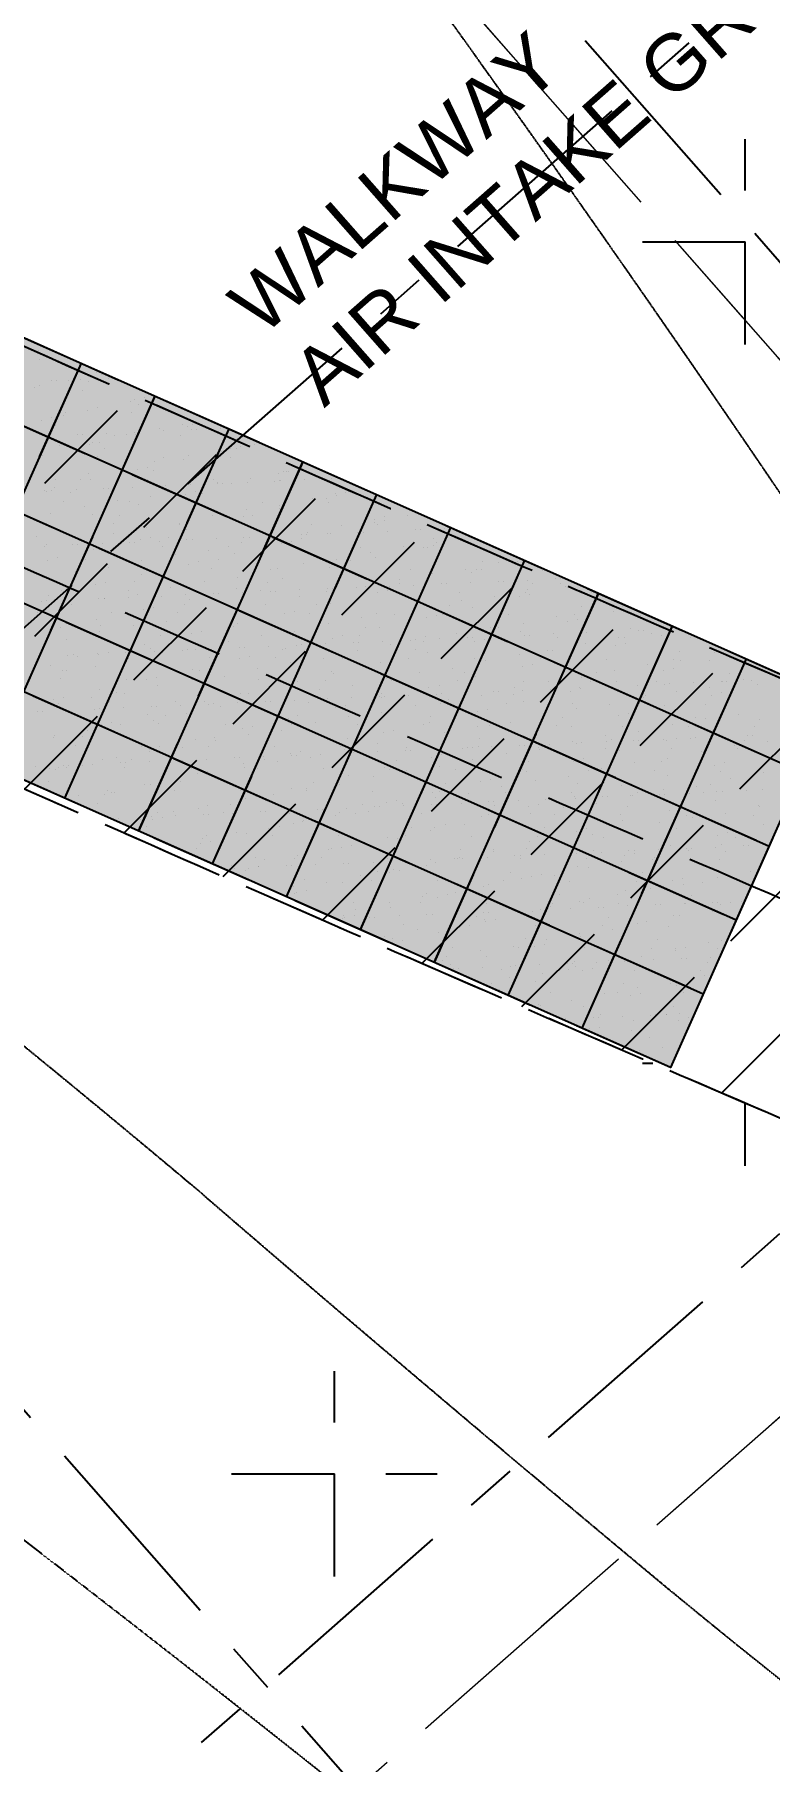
# Model space of a CAD drawing. Header units: millimetres. Extents: x 832728086 to 834530684, y 817551485 to 818349469.
# Drawn here: x 834332902 to 834337445, y 817929021 to 817939701 of the extents above; entities that cross this region are included whole.
import ezdxf

# ---------------------------------------------------------------- set-up
doc = ezdxf.new("R2010")
doc.units = ezdxf.units.MM
doc.header["$LTSCALE"] = 100
for name, pattern in [('Grid Line', [22.225, 12.7, -3.175, 3.175, -3.175]), ('Hidden', [9.525, 6.35, -3.175]), ('HIDDEN2', [4.7625, 3.175, -1.5875])]:
    doc.linetypes.add(name, pattern=pattern)
for name, color, linetype in [('+C-160', 160, 'Hidden'), ('DLN020__', 6, 'Continuous'), ('DLN210__', 7, 'Continuous'), ('DLN990__', 1, 'Continuous')]:
    doc.layers.add(name, color=color, linetype=linetype)
doc.layers.add('A-WALL', color=7, linetype='Continuous', lineweight=9)
doc.styles.get("Standard").update_dxf_attribs({"font": 'swiss.ttf'})

# ---------------------------------------------------------------- blocks, each defined once
blk = doc.blocks.new('A$C062A3D83')
at = {"layer": '+C-160', "lineweight": 18, "ltscale": 2}
for p, q in [((7696, -79810), (51881, -40923)), ((11009, -63973, 0), (17417, -71254, 0))]:
    blk.add_line(p, q, dxfattribs=at)
at = {"layer": '+C-160'}
for p, q in [((4284, -65113), (14516, -69664)), ((4080, -65570), (14312, -70121)), ((3876, -66026), (14109, -70577)), ((13962, -67475), (13962, -66205)), ((3672, -66483), (13906, -71034)), ((13327, -66840), (14597, -66840)), ((3468, -66939), (13703, -71491)), ((13500, -71948), (3264, -67396)), ((9856, -67591), (8840, -69876)), ((9591, -67512), (9591, -67512)), ((9598, -67530), (9598, -67530)), ((9601, -67567), (9601, -67567)), ((9673, -67700), (9673, -67700)), ((9704, -67698), (9704, -67698)), ((9777, -67698), (9777, -67698)), ((9854, -67692), (9854, -67692)), ((9889, -67664), (9889, -67664)), ((9905, -67706), (9905, -67706)), ((9951, -67650), (9951, -67650)), ((9982, -67660), (9982, -67660)), ((10025, -67684), (10025, -67684)), ((10057, -67683), (10057, -67683)), ((8285, -69680), (10179, -67787)), ((10313, -67794), (9297, -70079)), ((9570, -67744), (9570, -67744)), ((9597, -67729), (9597, -67729)), ((9865, -67759), (9865, -67759)), ((10186, -67816), (10186, -67816)), ((10248, -67803), (10248, -67803)), ((9749, -67912), (9749, -67912)), ((9759, -67897), (9759, -67897)), ((9895, -67881), (9895, -67881)), ((9955, -67865), (9955, -67865)), ((10161, -67828), (10161, -67828)), ((10169, -67898), (10169, -67898)), ((10210, -67845), (10210, -67845)), ((9610, -67944), (9610, -67944)), ((9655, -68032), (9655, -68032)), ((9672, -67930), (9672, -67930)), ((9695, -67979), (9695, -67979)), ((10769, -67998), (9753, -70282)), ((9834, -68033), (9834, -68033)), ((9866, -68032), (9866, -68032)), ((10016, -68025), (10016, -68025)), ((10134, -68032), (10134, -68032)), ((10187, -68018), (10187, -68018)), ((10192, -68033), (10192, -68033)), ((10219, -68016), (10219, -68016)), ((10340, -67995), (10340, -67995)), ((10368, -68010), (10368, -68010)), ((10484, -67969), (10484, -67969)), ((10514, -67983), (10514, -67983)), ((10540, -68002), (10540, -68002)), ((10544, -67971), (10544, -67971)), ((10546, -67955), (10546, -67955)), ((10572, -68001), (10572, -68001)), ((10721, -67994), (10721, -67994)), ((8897, -69953), (10791, -68058)), ((9663, -68040), (9663, -68040)), ((9723, -68103), (9723, -68103)), ((9907, -68096), (9907, -68096)), ((9927, -68079), (9927, -68079)), ((9969, -68083), (9969, -68083)), ((10000, -68118), (10000, -68118)), ((10063, -68036), (10063, -68036)), ((10473, -68036), (10473, -68036)), ((10722, -68139), (10722, -68139)), ((10781, -68121), (10781, -68121)), ((10818, -68122), (10818, -68122)), ((10843, -68107), (10843, -68107)), ((10929, -68092), (10929, -68092)), ((9616, -68161), (9616, -68161)), ((9959, -68171), (9959, -68171)), ((10106, -68246), (10106, -68246)), ((11226, -68201), (10210, -70485)), ((10266, -68235), (10266, -68235)), ((10313, -68200), (10313, -68200)), ((10368, -68174), (10368, -68174)), ((10490, -68186), (10490, -68186)), ((10518, -68163), (10518, -68163)), ((10778, -68175), (10778, -68175)), ((9509, -70224), (11404, -68329)), ((9696, -68308), (9696, -68308)), ((9853, -68309), (9853, -68309)), ((9902, -68271), (9902, -68271)), ((9913, -68313), (9913, -68313)), ((10204, -68249), (10204, -68249)), ((10264, -68310), (10264, -68310)), ((10304, -68257), (10304, -68257)), ((10349, -68351), (10349, -68351)), ((10380, -68350), (10380, -68350)), ((10530, -68343), (10530, -68343)), ((10672, -68313), (10672, -68313)), ((10697, -68330), (10697, -68330)), ((10701, -68336), (10701, -68336)), ((10733, -68334), (10733, -68334)), ((10787, -68338), (10787, -68338)), ((10883, -68328), (10883, -68328)), ((10901, -68306), (10901, -68306)), ((11054, -68320), (11054, -68320)), ((11078, -68273), (11078, -68273)), ((11082, -68314), (11082, -68314)), ((11086, -68319), (11086, -68319)), ((11108, -68259), (11108, -68259)), ((11123, -68261), (11123, -68261)), ((11140, -68260), (11140, -68260)), ((11236, -68312), (11236, -68312)), ((11407, -68305), (11407, -68305)), ((11439, -68303), (11439, -68303)), ((9628, -68377), (9628, -68377)), ((9643, -68382), (9643, -68382)), ((9675, -68380), (9675, -68380)), ((9690, -68363), (9690, -68363)), ((9749, -68445), (9749, -68445)), ((9790, -68392), (9790, -68392)), ((9825, -68374), (9825, -68374)), ((9996, -68366), (9996, -68366)), ((10028, -68365), (10028, -68365)), ((10081, -68438), (10081, -68438)), ((10158, -68448), (10158, -68448)), ((10177, -68358), (10177, -68358)), ((10285, -68414), (10285, -68414)), ((10491, -68367), (10491, -68367)), ((10502, -68401), (10502, -68401)), ((10564, -68387), (10564, -68387)), ((10568, -68449), (10568, -68449)), ((10609, -68396), (10609, -68396)), ((11683, -68404), (10667, -70688)), ((10976, -68452), (10976, -68452)), ((11287, -68427), (11287, -68427)), ((11376, -68426), (11376, -68426)), ((11387, -68453), (11387, -68453)), ((11427, -68400), (11427, -68400)), ((11438, -68412), (11438, -68412)), ((11492, -68389), (11492, -68389)), ((11795, -68456), (11795, -68456)), ((9668, -68522), (9668, -68522)), ((9875, -68475), (9875, -68475)), ((9925, -68529), (9925, -68529)), ((9987, -68515), (9987, -68515)), ((10094, -68531), (10094, -68531)), ((10211, -68466), (10211, -68466)), ((10670, -68535), (10670, -68535)), ((10799, -68554), (10799, -68554)), ((10861, -68540), (10861, -68540)), ((10876, -68497), (10876, -68497)), ((10913, -68535), (10913, -68535)), ((11080, -68473), (11080, -68473)), ((11084, -68490), (11084, -68490)), ((11671, -68557), (11671, -68557)), ((11732, -68539), (11732, -68539)), ((11735, -68564), (11735, -68564)), ((11875, -68533), (11875, -68533)), ((9580, -68665), (9580, -68665)), ((9634, -68594), (9634, -68594)), ((9643, -68583), (9643, -68583)), ((10054, -68583), (10054, -68583)), ((10054, -68642), (10054, -68642)), ((10122, -70495), (12018, -68598)), ((10259, -68605), (10259, -68605)), ((10285, -68668), (10285, -68668)), ((10399, -68669), (10399, -68669)), ((10462, -68587), (10462, -68587)), ((10463, -68581), (10463, -68581)), ((10508, -68618), (10508, -68618)), ((10863, -68669), (10863, -68669)), ((10872, -68588), (10872, -68588)), ((10895, -68668), (10895, -68668)), ((11044, -68661), (11044, -68661)), ((11054, -68665), (11054, -68665)), ((12140, -68607), (11124, -70891)), ((11216, -68653), (11216, -68653)), ((11217, -68673), (11217, -68673)), ((11247, -68652), (11247, -68652)), ((11258, -68641), (11258, -68641)), ((11281, -68591), (11281, -68591)), ((11382, -68643), (11382, -68643)), ((11397, -68646), (11397, -68646)), ((11465, -68594), (11465, -68594)), ((11568, -68638), (11568, -68638)), ((11600, -68637), (11600, -68637)), ((11673, -68578), (11673, -68578)), ((11691, -68592), (11691, -68592)), ((11750, -68630), (11750, -68630)), ((11921, -68623), (11921, -68623)), ((11953, -68621), (11953, -68621)), ((12099, -68595), (12099, -68595)), ((12103, -68615), (12103, -68615)), ((12256, -68667), (12256, -68667)), ((9633, -68723), (9633, -68723)), ((9643, -68713), (9643, -68713)), ((9805, -68715), (9805, -68715)), ((9836, -68714), (9836, -68714)), ((9847, -68689), (9847, -68689)), ((9931, -68746), (9931, -68746)), ((9948, -68721), (9948, -68721)), ((9986, -68707), (9986, -68707)), ((10158, -68700), (10158, -68700)), ((10189, -68698), (10189, -68698)), ((10223, -68681), (10223, -68681)), ((10339, -68692), (10339, -68692)), ((10358, -68722), (10358, -68722)), ((10438, -68773), (10438, -68773)), ((10510, -68684), (10510, -68684)), ((10542, -68683), (10542, -68683)), ((10642, -68749), (10642, -68749)), ((10692, -68676), (10692, -68676)), ((10766, -68726), (10766, -68726)), ((10805, -68770), (10805, -68770)), ((10849, -68702), (10849, -68702)), ((11097, -68706), (11097, -68706)), ((11159, -68692), (11159, -68692)), ((11177, -68726), (11177, -68726)), ((11585, -68730), (11585, -68730)), ((11644, -68761), (11644, -68761)), ((11850, -68724), (11850, -68724)), ((11971, -68730), (11971, -68730)), ((11995, -68730), (11995, -68730)), ((12033, -68717), (12033, -68717)), ((12036, -68678), (12036, -68678)), ((12053, -68700), (12053, -68700)), ((12404, -68734), (12404, -68734)), ((9646, -68809), (9646, -68809)), ((9708, -68795), (9708, -68795)), ((9822, -68881), (9822, -68881)), ((9844, -68857), (9844, -68857)), ((9884, -68804), (9884, -68804)), ((10026, -68857), (10026, -68857)), ((10232, -68810), (10232, -68810)), ((10252, -68860), (10252, -68860)), ((10520, -68834), (10520, -68834)), ((10582, -68820), (10582, -68820)), ((10662, -68861), (10662, -68861)), ((10703, -68808), (10703, -68808)), ((10735, -70766), (12633, -68867)), ((11028, -68869), (11028, -68869)), ((11071, -68864), (11071, -68864)), ((11233, -68832), (11233, -68832)), ((11394, -68858), (11394, -68858)), ((11437, -68808), (11437, -68808)), ((11456, -68844), (11456, -68844)), ((11481, -68865), (11481, -68865)), ((11522, -68812), (11522, -68812)), ((12597, -68810), (11581, -71095)), ((11679, -68795), (11679, -68795)), ((11890, -68868), (11890, -68868)), ((12232, -68868), (12232, -68868)), ((12268, -68883), (12268, -68883)), ((12300, -68869), (12300, -68869)), ((12330, -68869), (12330, -68869)), ((12340, -68816), (12340, -68816)), ((12439, -68821), (12439, -68821)), ((12553, -68820), (12553, -68820)), ((12708, -68873), (12708, -68873)), ((9616, -68918), (9616, -68918)), ((9738, -68995), (9738, -68995)), ((9944, -68962), (9944, -68962)), ((10006, -68948), (10006, -68948)), ((10189, -68943), (10189, -68943)), ((10229, -68898), (10229, -68898)), ((10411, -68977), (10411, -68977)), ((10617, -68940), (10617, -68940)), ((10818, -68986), (10818, -68986)), ((10821, -68916), (10821, -68916)), ((10880, -68972), (10880, -68972)), ((11007, -68947), (11007, -68947)), ((11103, -68923), (11103, -68923)), ((11206, -68994), (11206, -68994)), ((11377, -68987), (11377, -68987)), ((11409, -68985), (11409, -68985)), ((11559, -68979), (11559, -68979)), ((11616, -68975), (11616, -68975)), ((11730, -68971), (11730, -68971)), ((11762, -68970), (11762, -68970)), ((11823, -68929), (11823, -68929)), ((11826, -68951), (11826, -68951)), ((11911, -68964), (11911, -68964)), ((11977, -68947), (11977, -68947)), ((12028, -68892), (12028, -68892)), ((12083, -68956), (12083, -68956)), ((12114, -68955), (12114, -68955)), ((12264, -68948), (12264, -68948)), ((12435, -68941), (12435, -68941)), ((12467, -68939), (12467, -68939)), ((12617, -68933), (12617, -68933)), ((12618, -68988), (12618, -68988)), ((12645, -68955), (12645, -68955)), ((12788, -68925), (12788, -68925)), ((12820, -68924), (12820, -68924)), ((12823, -68951), (12823, -68951)), ((12851, -68972), (12851, -68972)), ((9614, -69064), (9614, -69064)), ((9645, -69062), (9645, -69062)), ((9652, -69026), (9652, -69026)), ((9674, -69078), (9674, -69078)), ((9795, -69056), (9795, -69056)), ((9795, -69085), (9795, -69085)), ((9966, -69048), (9966, -69048)), ((9998, -69047), (9998, -69047)), ((10000, -69048), (10000, -69048)), ((10148, -68996), (10148, -68996)), ((10148, -69041), (10148, -69041)), ((10204, -69024), (10204, -69024)), ((10303, -69100), (10303, -69100)), ((10319, -69033), (10319, -69033)), ((10351, -69032), (10351, -69032)), ((10493, -69082), (10493, -69082)), ((10501, -69025), (10501, -69025)), ((10526, -69051), (10526, -69051)), ((10557, -68999), (10557, -68999)), ((10672, -69018), (10672, -69018)), ((10704, -69016), (10704, -69016)), ((10853, -69010), (10853, -69010)), ((10967, -69000), (10967, -69000)), ((10999, -69083), (10999, -69083)), ((11025, -69002), (11025, -69002)), ((11056, -69001), (11056, -69001)), ((11206, -69037), (11206, -69037)), ((11312, -69086), (11312, -69086)), ((11375, -69003), (11375, -69003)), ((11400, -69075), (11400, -69075)), ((11412, -68999), (11412, -68999)), ((11691, -69011), (11691, -69011)), ((11753, -68997), (11753, -68997)), ((11786, -69004), (11786, -69004)), ((12001, -69096), (12001, -69096)), ((13054, -69013), (12038, -71298)), ((12131, -69090), (12131, -69090)), ((12194, -69007), (12194, -69007)), ((12207, -69059), (12207, -69059)), ((12274, -69100), (12274, -69100)), ((12411, -69035), (12411, -69035)), ((12565, -69035), (12565, -69035)), ((12604, -69008), (12604, -69008)), ((12627, -69021), (12627, -69021)), ((12949, -69094), (12949, -69094)), ((13013, -69011), (13013, -69011)), ((13206, -69094), (13206, -69094)), ((9588, -69132), (9588, -69132)), ((9634, -69131), (9634, -69131)), ((9950, -69178), (9950, -69178)), ((10042, -69134), (10042, -69134)), ((10241, -69114), (10241, -69114)), ((10383, -69191), (10383, -69191)), ((10453, -69135), (10453, -69135)), ((10590, -69145), (10590, -69145)), ((10795, -69107), (10795, -69107)), ((10824, -69203), (10824, -69203)), ((10861, -69138), (10861, -69138)), ((11115, -69138), (11115, -69138)), ((11177, -69125), (11177, -69125)), ((11271, -69139), (11271, -69139)), ((11350, -71035), (13249, -69135)), ((11385, -69204), (11385, -69204)), ((11591, -69167), (11591, -69167)), ((11680, -69142), (11680, -69142)), ((11794, -69143), (11794, -69143)), ((11989, -69163), (11989, -69163)), ((12051, -69149), (12051, -69149)), ((12090, -69143), (12090, -69143)), ((12498, -69146), (12498, -69146)), ((12590, -69202), (12590, -69202)), ((12796, -69156), (12796, -69156)), ((12863, -69187), (12863, -69187)), ((12909, -69147), (12909, -69147)), ((12925, -69174), (12925, -69174)), ((13002, -69118), (13002, -69118)), ((13148, -69124), (13148, -69124)), ((13317, -69150), (13317, -69150)), ((9664, -69242), (9664, -69242)), ((9726, -69228), (9726, -69228)), ((9767, -69299), (9767, -69299)), ((9938, -69269), (9938, -69269)), ((9973, -69253), (9973, -69253)), ((9979, -69216), (9979, -69216)), ((10179, -69215), (10179, -69215)), ((10347, -69273), (10347, -69273)), ((10538, -69266), (10538, -69266)), ((10600, -69252), (10600, -69252)), ((10757, -69273), (10757, -69273)), ((10769, -69312), (10769, -69312)), ((10798, -69221), (10798, -69221)), ((10974, -69275), (10974, -69275)), ((11165, -69277), (11165, -69277)), ((11178, -69251), (11178, -69251)), ((11412, -69291), (11412, -69291)), ((11474, -69277), (11474, -69277)), ((11576, -69278), (11576, -69278)), ((11616, -69225), (11616, -69225)), ((11698, -69228), (11698, -69228)), ((11720, -69312), (11720, -69312)), ((11892, -69305), (11892, -69305)), ((11923, -69303), (11923, -69303)), ((11973, -69310), (11973, -69310)), ((11984, -69281), (11984, -69281)), ((12073, -69297), (12073, -69297)), ((12180, -69264), (12180, -69264)), ((12244, -69289), (12244, -69289)), ((12276, -69288), (12276, -69288)), ((12286, -69315), (12286, -69315)), ((12348, -69302), (12348, -69302)), ((12386, -69226), (12386, -69226)), ((12394, -69282), (12394, -69282)), ((12426, -69282), (12426, -69282)), ((12435, -69229), (12435, -69229)), ((13511, -69217), (12495, -71501)), ((12571, -69252), (12571, -69252)), ((12597, -69274), (12597, -69274)), ((12629, -69273), (12629, -69273)), ((12778, -69266), (12778, -69266)), ((12803, -69285), (12803, -69285)), ((12950, -69259), (12950, -69259)), ((12981, -69257), (12981, -69257)), ((13131, -69251), (13131, -69251)), ((13181, -69286), (13181, -69286)), ((13213, -69286), (13213, -69286)), ((13254, -69233), (13254, -69233)), ((13302, -69243), (13302, -69243)), ((13334, -69242), (13334, -69242)), ((13385, -69262), (13385, -69262)), ((13445, -69277), (13445, -69277)), ((13484, -69235), (13484, -69235)), ((13622, -69289), (13622, -69289)), ((9604, -69405), (9604, -69405)), ((9775, -69397), (9775, -69397)), ((9807, -69396), (9807, -69396)), ((9832, -69407), (9832, -69407)), ((9957, -69389), (9957, -69389)), ((9962, -69394), (9962, -69394)), ((10024, -69380), (10024, -69380)), ((10128, -69382), (10128, -69382)), ((10152, -69420), (10152, -69420)), ((10160, -69380), (10160, -69380)), ((10243, -69408), (10243, -69408)), ((10247, -69331), (10247, -69331)), ((10283, -69355), (10283, -69355)), ((10309, -69374), (10309, -69374)), ((10358, -69383), (10358, -69383)), ((10481, -69366), (10481, -69366)), ((10512, -69365), (10512, -69365)), ((10562, -69359), (10562, -69359)), ((10651, -69411), (10651, -69411)), ((10662, -69359), (10662, -69359)), ((10833, -69351), (10833, -69351)), ((10836, -69419), (10836, -69419)), ((10865, -69350), (10865, -69350)), ((10898, -69405), (10898, -69405)), ((11015, -69343), (11015, -69343)), ((11061, -69412), (11061, -69412)), ((11102, -69359), (11102, -69359)), ((11121, -69355), (11121, -69355)), ((11186, -69336), (11186, -69336)), ((11218, -69334), (11218, -69334)), ((11357, -69418), (11357, -69418)), ((11368, -69328), (11368, -69328)), ((11470, -69416), (11470, -69416)), ((11539, -69320), (11539, -69320)), ((11564, -69371), (11564, -69371)), ((11571, -69319), (11571, -69319)), ((11769, -69334), (11769, -69334)), ((11880, -69416), (11880, -69416)), ((11921, -69363), (11921, -69363)), ((11965, -71303), (13866, -69403)), ((11995, -69380), (11995, -69380)), ((12288, -69420), (12288, -69420)), ((12564, -69394), (12564, -69394)), ((12699, -69420), (12699, -69420)), ((12739, -69368), (12739, -69368)), ((12768, -69370), (12768, -69370)), ((12869, -69404), (12869, -69404)), ((13967, -69420), (12951, -71704)), ((12975, -69323), (12975, -69323)), ((13160, -69340), (13160, -69340)), ((13222, -69326), (13222, -69326)), ((13558, -69372), (13558, -69372)), ((13770, -69382), (13770, -69382)), ((9670, -69459), (9670, -69459)), ((9741, -69491), (9741, -69491)), ((9769, -69490), (9769, -69490)), ((9945, -69467), (9945, -69467)), ((10544, -69483), (10544, -69483)), ((10588, -69494), (10588, -69494)), ((10740, -69526), (10740, -69526)), ((10947, -69479), (10947, -69479)), ((11153, -69442), (11153, -69442)), ((11406, -69498), (11406, -69498)), ((11418, -69508), (11418, -69508)), ((11710, -69443), (11710, -69443)), ((11772, -69429), (11772, -69429)), ((11948, -69502), (11948, -69502)), ((12152, -69478), (12152, -69478)), ((12225, -69502), (12225, -69502)), ((12359, -69431), (12359, -69431)), ((12584, -69468), (12584, -69468)), ((12646, -69454), (12646, -69454)), ((13044, -69506), (13044, -69506)), ((13107, -69424), (13107, -69424)), ((13154, -69490), (13154, -69490)), ((13359, -69453), (13359, -69453)), ((13458, -69492), (13458, -69492)), ((13518, -69424), (13518, -69424)), ((13520, -69478), (13520, -69478)), ((13563, -69429), (13563, -69429)), ((13743, -69429), (13743, -69429)), ((13863, -69510), (13863, -69510)), ((13926, -69428), (13926, -69428)), ((9728, -69543), (9728, -69543)), ((9968, -69611), (9968, -69611)), ((10073, -69629), (10073, -69629)), ((10124, -69634), (10124, -69634)), ((10137, -69546), (10137, -69546)), ((10259, -69546), (10259, -69546)), ((10321, -69533), (10321, -69533)), ((10331, -69587), (10331, -69587)), ((10536, -69550), (10536, -69550)), ((10547, -69547), (10547, -69547)), ((10842, -69636), (10842, -69636)), ((10892, -69633), (10892, -69633)), ((10955, -69550), (10955, -69550)), ((11133, -69571), (11133, -69571)), ((11195, -69557), (11195, -69557)), ((11332, -69610), (11332, -69610)), ((11366, -69551), (11366, -69551)), ((11535, -69586), (11535, -69586)), ((11742, -69539), (11742, -69539)), ((11774, -69554), (11774, -69554)), ((12007, -69595), (12007, -69595)), ((12069, -69582), (12069, -69582)), ((12184, -69555), (12184, -69555)), ((12235, -69630), (12235, -69630)), ((12292, -69532), (12292, -69532)), ((12406, -69623), (12406, -69623)), ((12438, -69621), (12438, -69621)), ((12537, -69598), (12537, -69598)), ((12587, -69615), (12587, -69615)), ((12593, -69558), (12593, -69558)), ((12743, -69561), (12743, -69561)), ((12759, -69607), (12759, -69607)), ((12790, -69606), (12790, -69606)), ((12881, -69620), (12881, -69620)), ((12940, -69599), (12940, -69599)), ((12943, -69606), (12943, -69606)), ((12947, -69537), (12947, -69537)), ((13003, -69559), (13003, -69559)), ((13111, -69592), (13111, -69592)), ((13143, -69591), (13143, -69591)), ((13166, -69557), (13166, -69557)), ((13293, -69584), (13293, -69584)), ((13412, -69563), (13412, -69563)), ((13464, -69577), (13464, -69577)), ((13496, -69575), (13496, -69575)), ((13538, -69621), (13538, -69621)), ((13645, -69569), (13645, -69569)), ((13742, -69596), (13742, -69596)), ((13817, -69561), (13817, -69561)), ((13817, -69631), (13817, -69631)), ((13822, -69563), (13822, -69563)), ((13848, -69560), (13848, -69560)), ((13949, -69550), (13949, -69550)), ((13998, -69553), (13998, -69553)), ((14040, -69581), (14040, -69581)), ((9622, -69681), (9622, -69681)), ((9683, -69674), (9683, -69674)), ((9714, -69695), (9714, -69695)), ((9745, -69660), (9745, -69660)), ((9766, -69738), (9766, -69738)), ((9920, -69658), (9920, -69658)), ((9937, -69731), (9937, -69731)), ((9969, -69729), (9969, -69729)), ((10033, -69682), (10033, -69682)), ((10118, -69723), (10118, -69723)), ((10290, -69715), (10290, -69715)), ((10321, -69714), (10321, -69714)), ((10441, -69685), (10441, -69685)), ((10471, -69707), (10471, -69707)), ((10557, -69699), (10557, -69699)), ((10619, -69685), (10619, -69685)), ((10642, -69700), (10642, -69700)), ((10674, -69698), (10674, -69698)), ((10715, -69717), (10715, -69717)), ((10824, -69692), (10824, -69692)), ((10851, -69686), (10851, -69686)), ((10919, -69693), (10919, -69693)), ((10995, -69684), (10995, -69684)), ((11027, -69683), (11027, -69683)), ((11126, -69647), (11126, -69647)), ((11176, -69676), (11176, -69676)), ((11260, -69689), (11260, -69689)), ((11348, -69669), (11348, -69669)), ((11379, -69668), (11379, -69668)), ((11431, -69723), (11431, -69723)), ((11493, -69710), (11493, -69710)), ((11529, -69661), (11529, -69661)), ((11670, -69690), (11670, -69690)), ((11700, -69654), (11700, -69654)), ((11711, -69637), (11711, -69637)), ((11716, -69660), (11716, -69660)), ((11732, -69652), (11732, -69652)), ((11882, -69646), (11882, -69646)), ((11921, -69706), (11921, -69706)), ((12053, -69638), (12053, -69638)), ((12079, -69693), (12079, -69693)), ((12085, -69637), (12085, -69637)), ((12127, -69669), (12127, -69669)), ((12331, -69645), (12331, -69645)), ((12367, -69734), (12367, -69734)), ((12489, -69694), (12489, -69694)), ((12529, -69641), (12529, -69641)), ((12582, -71571), (14484, -69669)), ((12590, -69685), (12590, -69685)), ((12897, -69697), (12897, -69697)), ((12922, -69728), (12922, -69728)), ((13126, -69704), (13126, -69704)), ((13308, -69698), (13308, -69698)), ((13332, -69658), (13332, -69658)), ((13348, -69645), (13348, -69645)), ((13464, -69709), (13464, -69709)), ((14516, -69664), (13500, -71948)), ((13716, -69701), (13716, -69701)), ((13755, -69644), (13755, -69644)), ((9584, -69746), (9584, -69746)), ((9616, -69745), (9616, -69745)), ((9927, -69820), (9927, -69820)), ((9980, -69827), (9980, -69827)), ((10042, -69813), (10042, -69813)), ((10099, -69825), (10099, -69825)), ((10265, -69763), (10265, -69763)), ((10303, -69801), (10303, -69801)), ((10337, -69821), (10337, -69821)), ((10378, -69768), (10378, -69768)), ((10510, -69755), (10510, -69755)), ((10746, -69824), (10746, -69824)), ((10916, -69837), (10916, -69837)), ((11139, -69788), (11139, -69788)), ((11156, -69825), (11156, -69825)), ((11196, -69772), (11196, -69772)), ((11305, -69814), (11305, -69814)), ((11510, -69777), (11510, -69777)), ((11564, -69828), (11564, -69828)), ((11714, -69753), (11714, -69753)), ((11975, -69829), (11975, -69829)), ((12013, -69812), (12013, -69812)), ((12015, -69776), (12015, -69776)), ((12305, -69748), (12305, -69748)), ((12305, -69836), (12305, -69836)), ((12383, -69832), (12383, -69832)), ((12509, -69812), (12509, -69812)), ((12716, -69766), (12716, -69766)), ((12793, -69833), (12793, -69833)), ((12834, -69780), (12834, -69780)), ((12887, -69837), (12887, -69837)), ((13179, -69772), (13179, -69772)), ((13202, -69836), (13202, -69836)), ((13240, -69759), (13240, -69759)), ((13511, -69825), (13511, -69825)), ((13612, -69837), (13612, -69837)), ((13653, -69784), (13653, -69784)), ((13717, -69788), (13717, -69788)), ((13921, -69764), (13921, -69764)), ((14020, -69840), (14020, -69840)), ((14052, -69797), (14052, -69797)), ((9686, -69909), (9686, -69909)), ((9689, -69891), (9689, -69891)), ((9823, -69955), (9823, -69955)), ((9863, -69902), (9863, -69902)), ((9893, -69863), (9893, -69863)), ((10563, -69916), (10563, -69916)), ((10682, -69906), (10682, -69906)), ((10688, -69922), (10688, -69922)), ((10854, -69851), (10854, -69851)), ((10894, -69885), (10894, -69885)), ((11098, -69861), (11098, -69861)), ((11437, -69940), (11437, -69940)), ((11501, -69911), (11501, -69911)), ((11689, -69944), (11689, -69944)), ((11728, -69876), (11728, -69876)), ((11790, -69862), (11790, -69862)), ((11893, -69920), (11893, -69920)), ((12100, -69874), (12100, -69874)), ((12320, -69915), (12320, -69915)), ((12567, -69956), (12567, -69956)), ((12599, -69955), (12599, -69955)), ((12602, -69900), (12602, -69900)), ((12664, -69886), (12664, -69886)), ((12749, -69948), (12749, -69948)), ((12895, -69933), (12895, -69933)), ((12920, -69941), (12920, -69941)), ((12952, -69939), (12952, -69939)), ((13100, -69896), (13100, -69896)), ((13102, -69933), (13102, -69933)), ((13138, -69919), (13138, -69919)), ((13199, -71837), (15102, -69934)), ((13273, -69925), (13273, -69925)), ((13304, -69872), (13304, -69872)), ((13305, -69924), (13305, -69924)), ((13454, -69917), (13454, -69917)), ((13476, -69925), (13476, -69925)), ((13538, -69911), (13538, -69911)), ((13626, -69910), (13626, -69910)), ((13657, -69909), (13657, -69909)), ((13761, -69861), (13761, -69861)), ((13807, -69902), (13807, -69902)), ((13895, -69955), (13895, -69955)), ((13957, -69923), (13957, -69923)), ((13978, -69895), (13978, -69895)), ((14010, -69893), (14010, -69893)), ((14099, -69931), (14099, -69931)), ((9986, -70043), (9986, -70043)), ((10072, -70030), (10072, -70030)), ((10130, -70063), (10130, -70063)), ((10168, -70041), (10168, -70041)), ((10231, -69959), (10231, -69959)), ((10277, -69979), (10277, -69979)), ((10277, -69993), (10277, -69993)), ((10280, -70056), (10280, -70056)), ((10339, -69965), (10339, -69965)), ((10451, -70049), (10451, -70049)), ((10481, -69969), (10481, -69969)), ((10483, -70047), (10483, -70047)), ((10633, -70041), (10633, -70041)), ((10642, -69959), (10642, -69959)), ((10804, -70033), (10804, -70033)), ((10836, -70032), (10836, -70032)), ((10985, -70025), (10985, -70025)), ((10987, -70045), (10987, -70045)), ((11050, -69963), (11050, -69963)), ((11073, -70052), (11073, -70052)), ((11151, -70003), (11151, -70003)), ((11157, -70018), (11157, -70018)), ((11188, -70016), (11188, -70016)), ((11213, -69990), (11213, -69990)), ((11276, -70028), (11276, -70028)), ((11338, -70010), (11338, -70010)), ((11460, -69963), (11460, -69963)), ((11483, -69982), (11483, -69982)), ((11509, -70002), (11509, -70002)), ((11541, -70001), (11541, -70001)), ((11691, -69994), (11691, -69994)), ((11805, -70049), (11805, -70049)), ((11862, -69987), (11862, -69987)), ((11869, -69967), (11869, -69967)), ((11894, -69986), (11894, -69986)), ((12025, -70028), (12025, -70028)), ((12043, -69979), (12043, -69979)), ((12087, -70014), (12087, -70014)), ((12215, -69972), (12215, -69972)), ((12246, -69970), (12246, -69970)), ((12278, -70041), (12278, -70041)), ((12279, -69968), (12279, -69968)), ((12311, -69965), (12311, -69965)), ((12396, -69964), (12396, -69964)), ((12484, -70004), (12484, -70004)), ((12624, -70053), (12624, -70053)), ((12687, -69971), (12687, -69971)), ((12688, -69980), (12688, -69980)), ((12899, -70052), (12899, -70052)), ((12961, -70039), (12961, -70039)), ((13098, -69972), (13098, -69972)), ((13185, -69989), (13185, -69989)), ((13443, -70057), (13443, -70057)), ((13483, -70039), (13483, -70039)), ((13506, -69975), (13506, -69975)), ((13690, -69992), (13690, -69992)), ((13916, -69976), (13916, -69976)), ((14058, -70014), (14058, -70014)), ((9574, -70087), (9574, -70087)), ((9661, -70101), (9661, -70101)), ((9701, -70107), (9701, -70107)), ((9717, -70093), (9717, -70093)), ((9746, -70079), (9746, -70079)), ((9763, -70093), (9763, -70093)), ((9777, -70078), (9777, -70078)), ((9865, -70077), (9865, -70077)), ((9927, -70071), (9927, -70071)), ((10098, -70064), (10098, -70064)), ((10127, -70094), (10127, -70094)), ((10456, -70160), (10456, -70160)), ((10536, -70097), (10536, -70097)), ((10575, -70131), (10575, -70131)), ((10637, -70117), (10637, -70117)), ((10660, -70136), (10660, -70136)), ((10860, -70068), (10860, -70068)), ((10867, -70089), (10867, -70089)), ((10946, -70098), (10946, -70098)), ((11354, -70101), (11354, -70101)), ((11449, -70156), (11449, -70156)), ((11511, -70142), (11511, -70142)), ((11662, -70149), (11662, -70149)), ((11734, -70093), (11734, -70093)), ((11765, -70102), (11765, -70102)), ((11868, -70112), (11868, -70112)), ((12072, -70088), (12072, -70088)), ((12173, -70106), (12173, -70106)), ((12385, -70167), (12385, -70167)), ((12583, -70106), (12583, -70106)), ((12608, -70117), (12608, -70117)), ((12867, -70147), (12867, -70147)), ((12992, -70110), (12992, -70110)), ((13073, -70100), (13073, -70100)), ((13279, -70063), (13279, -70063)), ((13402, -70110), (13402, -70110)), ((13482, -70142), (13482, -70142)), ((13773, -70077), (13773, -70077)), ((13811, -70114), (13811, -70114)), ((13835, -70063), (13835, -70063)), ((13869, -70160), (13869, -70160)), ((14074, -70123), (14074, -70123)), ((9654, -70176), (9654, -70176)), ((9840, -70268), (9840, -70268)), ((9998, -70259), (9998, -70259)), ((10021, -70232), (10021, -70232)), ((10044, -70244), (10044, -70244)), ((10060, -70245), (10060, -70245)), ((10251, -70197), (10251, -70197)), ((10284, -70196), (10284, -70196)), ((10432, -70233), (10432, -70233)), ((10472, -70180), (10472, -70180)), ((10840, -70236), (10840, -70236)), ((10934, -70270), (10934, -70270)), ((11046, -70257), (11046, -70257)), ((11157, -70220), (11157, -70220)), ((11250, -70237), (11250, -70237)), ((11251, -70220), (11251, -70220)), ((11291, -70184), (11291, -70184)), ((11455, -70196), (11455, -70196)), ((11659, -70240), (11659, -70240)), ((12031, -70245), (12031, -70245)), ((12069, -70241), (12069, -70241)), ((12110, -70188), (12110, -70188)), ((12250, -70255), (12250, -70255)), ((12323, -70180), (12323, -70180)), ((12457, -70208), (12457, -70208)), ((12477, -70244), (12477, -70244)), ((12663, -70171), (12663, -70171)), ((12888, -70245), (12888, -70245)), ((12905, -70269), (12905, -70269)), ((12928, -70192), (12928, -70192)), ((13082, -70274), (13082, -70274)), ((13113, -70273), (13113, -70273)), ((13197, -70205), (13197, -70205)), ((13252, -70268), (13252, -70268)), ((13259, -70191), (13259, -70191)), ((13263, -70266), (13263, -70266)), ((13296, -70248), (13296, -70248)), ((13434, -70259), (13434, -70259)), ((13458, -70231), (13458, -70231)), ((13466, -70257), (13466, -70257)), ((13616, -70251), (13616, -70251)), ((13662, -70207), (13662, -70207)), ((13707, -70249), (13707, -70249)), ((13747, -70196), (13747, -70196)), ((13787, -70243), (13787, -70243)), ((13817, -72103), (15721, -70199)), ((13819, -70242), (13819, -70242)), ((13969, -70235), (13969, -70235)), ((14071, -70229), (14071, -70229)), ((9958, -70315), (9958, -70315)), ((10326, -70371), (10326, -70371)), ((10429, -70365), (10429, -70365)), ((10581, -70348), (10581, -70348)), ((10613, -70382), (10613, -70382)), ((10635, -70327), (10635, -70327)), ((10644, -70381), (10644, -70381)), ((10736, -70372), (10736, -70372)), ((10777, -70319), (10777, -70319)), ((10794, -70374), (10794, -70374)), ((10839, -70303), (10839, -70303)), ((10872, -70284), (10872, -70284)), ((10965, -70367), (10965, -70367)), ((10997, -70365), (10997, -70365)), ((11144, -70375), (11144, -70375)), ((11147, -70359), (11147, -70359)), ((11318, -70351), (11318, -70351)), ((11350, -70350), (11350, -70350)), ((11455, -70373), (11455, -70373)), ((11500, -70343), (11500, -70343)), ((11555, -70376), (11555, -70376)), ((11595, -70323), (11595, -70323)), ((11634, -70363), (11634, -70363)), ((11671, -70336), (11671, -70336)), ((11703, -70334), (11703, -70334)), ((11746, -70308), (11746, -70308)), ((11808, -70294), (11808, -70294)), ((11841, -70316), (11841, -70316)), ((11852, -70328), (11852, -70328)), ((11963, -70379), (11963, -70379)), ((12024, -70320), (12024, -70320)), ((12046, -70279), (12046, -70279)), ((12055, -70319), (12055, -70319)), ((12205, -70312), (12205, -70312)), ((12374, -70380), (12374, -70380)), ((12376, -70305), (12376, -70305)), ((12408, -70304), (12408, -70304)), ((12414, -70327), (12414, -70327)), ((12558, -70297), (12558, -70297)), ((12620, -70333), (12620, -70333)), ((12636, -70376), (12636, -70376)), ((12682, -70319), (12682, -70319)), ((12729, -70290), (12729, -70290)), ((12761, -70288), (12761, -70288)), ((12782, -70383), (12782, -70383)), ((12841, -70338), (12841, -70338)), ((12910, -70282), (12910, -70282)), ((13045, -70314), (13045, -70314)), ((13233, -70331), (13233, -70331)), ((13494, -70357), (13494, -70357)), ((13556, -70343), (13556, -70343)), ((13779, -70294), (13779, -70294)), ((13840, -70374), (13840, -70374)), ((14047, -70327), (14047, -70327)), ((14052, -70335), (14052, -70335)), ((10089, -70405), (10089, -70405)), ((10222, -70411), (10222, -70411)), ((10260, -70397), (10260, -70397)), ((10262, -70454), (10262, -70454)), ((10292, -70396), (10292, -70396)), ((10296, -70411), (10296, -70411)), ((10358, -70398), (10358, -70398)), ((10441, -70389), (10441, -70389)), ((11017, -70471), (11017, -70471)), ((11081, -70458), (11081, -70458)), ((11170, -70436), (11170, -70436)), ((11224, -70424), (11224, -70424)), ((11232, -70422), (11232, -70422)), ((11430, -70387), (11430, -70387)), ((11900, -70462), (11900, -70462)), ((12019, -70484), (12019, -70484)), ((12044, -70460), (12044, -70460)), ((12106, -70447), (12106, -70447)), ((12225, -70446), (12225, -70446)), ((12329, -70397), (12329, -70397)), ((12429, -70422), (12429, -70422)), ((12719, -70466), (12719, -70466)), ((12918, -70485), (12918, -70485)), ((12980, -70471), (12980, -70471)), ((13192, -70384), (13192, -70384)), ((13203, -70422), (13203, -70422)), ((13224, -70482), (13224, -70482)), ((13431, -70435), (13431, -70435)), ((13537, -70470), (13537, -70470)), ((13601, -70387), (13601, -70387)), ((13636, -70398), (13636, -70398)), ((14011, -70388), (14011, -70388)), ((14077, -70446), (14077, -70446)), ((10567, -70592), (10567, -70592)), ((10593, -70564), (10593, -70564)), ((10608, -70532), (10608, -70532)), ((10630, -70510), (10630, -70510)), ((10655, -70550), (10655, -70550)), ((10814, -70495), (10814, -70495)), ((10878, -70501), (10878, -70501)), ((11040, -70511), (11040, -70511)), ((11385, -70596), (11385, -70596)), ((11403, -70592), (11403, -70592)), ((11449, -70514), (11449, -70514)), ((11467, -70588), (11467, -70588)), ((11529, -70575), (11529, -70575)), ((11609, -70554), (11609, -70554)), ((11752, -70525), (11752, -70525)), ((11812, -70530), (11812, -70530)), ((11859, -70515), (11859, -70515)), ((12268, -70518), (12268, -70518)), ((12608, -70590), (12608, -70590)), ((12626, -70550), (12626, -70550)), ((12678, -70519), (12678, -70519)), ((12814, -70543), (12814, -70543)), ((13020, -70506), (13020, -70506)), ((13086, -70522), (13086, -70522)), ((13497, -70523), (13497, -70523)), ((13500, -70574), (13500, -70574)), ((13596, -70592), (13596, -70592)), ((13628, -70591), (13628, -70591)), ((13778, -70584), (13778, -70584)), ((13792, -70510), (13792, -70510)), ((13815, -70565), (13815, -70565)), ((13854, -70496), (13854, -70496)), ((13905, -70526), (13905, -70526)), ((13949, -70577), (13949, -70577)), ((13981, -70575), (13981, -70575)), ((14019, -70541), (14019, -70541)), ((10787, -70699), (10787, -70699)), ((10935, -70649), (10935, -70649)), ((10953, -70702), (10953, -70702)), ((10992, -70662), (10992, -70662)), ((11127, -70700), (11127, -70700)), ((11159, -70699), (11159, -70699)), ((11176, -70653), (11176, -70653)), ((11196, -70638), (11196, -70638)), ((11308, -70692), (11308, -70692)), ((11345, -70649), (11345, -70649)), ((11480, -70685), (11480, -70685)), ((11511, -70683), (11511, -70683)), ((11661, -70677), (11661, -70677)), ((11753, -70653), (11753, -70653)), ((11832, -70669), (11832, -70669)), ((11864, -70668), (11864, -70668)), ((11991, -70698), (11991, -70698)), ((12014, -70661), (12014, -70661)), ((12050, -70677), (12050, -70677)), ((12164, -70653), (12164, -70653)), ((12185, -70654), (12185, -70654)), ((12198, -70651), (12198, -70651)), ((12204, -70601), (12204, -70601)), ((12217, -70652), (12217, -70652)), ((12341, -70613), (12341, -70613)), ((12367, -70646), (12367, -70646)), ((12403, -70599), (12403, -70599)), ((12404, -70614), (12404, -70614)), ((12538, -70638), (12538, -70638)), ((12570, -70637), (12570, -70637)), ((12572, -70657), (12572, -70657)), ((12719, -70630), (12719, -70630)), ((12891, -70623), (12891, -70623)), ((12922, -70622), (12922, -70622)), ((12924, -70702), (12924, -70702)), ((12982, -70657), (12982, -70657)), ((13023, -70605), (13023, -70605)), ((13072, -70615), (13072, -70615)), ((13199, -70673), (13199, -70673)), ((13215, -70637), (13215, -70637)), ((13243, -70608), (13243, -70608)), ((13275, -70606), (13275, -70606)), ((13277, -70624), (13277, -70624)), ((13391, -70661), (13391, -70661)), ((13403, -70649), (13403, -70649)), ((13425, -70600), (13425, -70600)), ((13610, -70603), (13610, -70603)), ((13801, -70662), (13801, -70662)), ((13842, -70609), (13842, -70609)), ((10774, -70715), (10774, -70715)), ((10806, -70714), (10806, -70714)), ((10871, -70731), (10871, -70731)), ((10891, -70716), (10891, -70716)), ((10956, -70707), (10956, -70707)), ((11239, -70787), (11239, -70787)), ((11375, -70806), (11375, -70806)), ((11473, -70805), (11473, -70805)), ((11582, -70759), (11582, -70759)), ((11649, -70788), (11649, -70788)), ((11690, -70735), (11690, -70735)), ((11765, -70741), (11765, -70741)), ((11787, -70722), (11787, -70722)), ((11826, -70727), (11826, -70727)), ((12058, -70791), (12058, -70791)), ((12468, -70792), (12468, -70792)), ((12509, -70739), (12509, -70739)), ((12582, -70781), (12582, -70781)), ((12638, -70765), (12638, -70765)), ((12700, -70751), (12700, -70751)), ((12786, -70757), (12786, -70757)), ((12876, -70796), (12876, -70796)), ((12993, -70710), (12993, -70710)), ((13287, -70796), (13287, -70796)), ((13327, -70743), (13327, -70743)), ((13512, -70790), (13512, -70790)), ((13574, -70776), (13574, -70776)), ((13695, -70800), (13695, -70800)), ((13788, -70770), (13788, -70770)), ((13798, -70726), (13798, -70726)), ((13994, -70733), (13994, -70733)), ((11171, -70830), (11171, -70830)), ((11176, -70870), (11176, -70870)), ((11188, -70868), (11188, -70868)), ((11250, -70855), (11250, -70855)), ((11966, -70889), (11966, -70889)), ((11994, -70874), (11994, -70874)), ((12062, -70893), (12062, -70893)), ((12124, -70879), (12124, -70879)), ((12170, -70865), (12170, -70865)), ((12347, -70830), (12347, -70830)), ((12377, -70818), (12377, -70818)), ((12813, -70878), (12813, -70878)), ((12936, -70918), (12936, -70918)), ((12998, -70904), (12998, -70904)), ((13172, -70878), (13172, -70878)), ((13221, -70854), (13221, -70854)), ((13377, -70841), (13377, -70841)), ((13581, -70817), (13581, -70817)), ((13632, -70882), (13632, -70882)), ((11480, -71009), (11480, -71009)), ((11485, -71021), (11485, -71021)), ((11543, -70926), (11543, -70926)), ((11547, -71007), (11547, -71007)), ((11553, -70973), (11553, -70973)), ((11641, -71018), (11641, -71018)), ((11673, -71017), (11673, -71017)), ((11760, -70926), (11760, -70926)), ((11771, -70958), (11771, -70958)), ((11823, -71010), (11823, -71010)), ((11954, -70927), (11954, -70927)), ((11994, -71003), (11994, -71003)), ((12026, -71001), (12026, -71001)), ((12175, -70995), (12175, -70995)), ((12299, -71013), (12299, -71013)), ((12347, -70987), (12347, -70987)), ((12362, -70930), (12362, -70930)), ((12378, -70986), (12378, -70986)), ((12528, -70979), (12528, -70979)), ((12555, -70986), (12555, -70986)), ((12644, -70982), (12644, -70982)), ((12699, -70972), (12699, -70972)), ((12731, -70970), (12731, -70970)), ((12761, -70949), (12761, -70949)), ((12772, -70931), (12772, -70931)), ((12881, -70964), (12881, -70964)), ((12965, -70925), (12965, -70925)), ((13052, -70956), (13052, -70956)), ((13084, -70955), (13084, -70955)), ((13117, -71017), (13117, -71017)), ((13181, -70934), (13181, -70934)), ((13234, -70948), (13234, -70948)), ((13405, -70941), (13405, -70941)), ((13437, -70940), (13437, -70940)), ((13518, -71007), (13518, -71007)), ((13556, -71008), (13556, -71008)), ((13586, -70933), (13586, -70933)), ((13591, -70935), (13591, -70935)), ((13758, -70926), (13758, -70926)), ((13760, -70984), (13760, -70984)), ((13789, -70924), (13789, -70924)), ((13810, -70942), (13810, -70942)), ((13872, -70928), (13872, -70928)), ((13939, -70918), (13939, -70918)), ((11470, -71025), (11470, -71025)), ((11848, -71065), (11848, -71065)), ((11939, -71094), (11939, -71094)), ((12068, -71110), (12068, -71110)), ((12145, -71056), (12145, -71056)), ((12258, -71066), (12258, -71066)), ((12349, -71032), (12349, -71032)), ((12359, -71045), (12359, -71045)), ((12421, -71032), (12421, -71032)), ((12667, -71069), (12667, -71069)), ((12940, -71116), (12940, -71116)), ((13077, -71070), (13077, -71070)), ((13144, -71092), (13144, -71092)), ((13233, -71070), (13233, -71070)), ((13295, -71056), (13295, -71056)), ((13351, -71045), (13351, -71045)), ((13485, -71073), (13485, -71073)), ((11732, -71140), (11732, -71140)), ((11783, -71173), (11783, -71173)), ((11784, -71148), (11784, -71148)), ((11845, -71159), (11845, -71159)), ((12152, -71204), (12152, -71204)), ((12323, -71224), (12323, -71224)), ((12527, -71200), (12527, -71200)), ((12563, -71205), (12563, -71205)), ((12603, -71152), (12603, -71152)), ((12657, -71198), (12657, -71198)), ((12719, -71184), (12719, -71184)), ((12734, -71153), (12734, -71153)), ((12942, -71134), (12942, -71134)), ((12971, -71208), (12971, -71208)), ((13381, -71209), (13381, -71209)), ((13422, -71156), (13422, -71156)), ((13529, -71213), (13529, -71213)), ((13531, -71222), (13531, -71222)), ((13593, -71208), (13593, -71208)), ((13735, -71175), (13735, -71175)), ((13790, -71212), (13790, -71212)), ((13816, -71159), (13816, -71159)), ((12089, -71286), (12089, -71286)), ((12118, -71261), (12118, -71261)), ((12142, -71312), (12142, -71312)), ((12156, -71336), (12156, -71336)), ((12187, -71335), (12187, -71335)), ((12337, -71328), (12337, -71328)), ((12365, -71262), (12365, -71262)), ((12457, -71343), (12457, -71343)), ((12508, -71320), (12508, -71320)), ((12540, -71319), (12540, -71319)), ((12690, -71313), (12690, -71313)), ((12861, -71305), (12861, -71305)), ((12867, -71343), (12867, -71343)), ((12893, -71304), (12893, -71304)), ((12908, -71291), (12908, -71291)), ((12913, -71321), (12913, -71321)), ((13016, -71336), (13016, -71336)), ((13043, -71297), (13043, -71297)), ((13118, -71283), (13118, -71283)), ((13214, -71290), (13214, -71290)), ((13239, -71287), (13239, -71287)), ((13246, -71288), (13246, -71288)), ((13322, -71259), (13322, -71259)), ((13395, -71282), (13395, -71282)), ((13567, -71274), (13567, -71274)), ((13598, -71273), (13598, -71273)), ((13726, -71295), (13726, -71295)), ((13748, -71266), (13748, -71266)), ((12393, -71425), (12393, -71425)), ((12502, -71391), (12502, -71391)), ((12663, -71415), (12663, -71415)), ((12706, -71367), (12706, -71367)), ((12954, -71350), (12954, -71350)), ((13212, -71429), (13212, -71429)), ((13275, -71347), (13275, -71347)), ((13297, -71451), (13297, -71451)), ((13501, -71427), (13501, -71427)), ((13537, -71439), (13537, -71439)), ((13686, -71347), (13686, -71347)), ((13708, -71380), (13708, -71380)), ((12440, -71464), (12440, -71464)), ((12761, -71481), (12761, -71481)), ((12885, -71535), (12885, -71535)), ((13092, -71488), (13092, -71488)), ((13171, -71482), (13171, -71482)), ((13252, -71502), (13252, -71502)), ((13314, -71489), (13314, -71489)), ((13580, -71486), (13580, -71486)), ((12681, -71559), (12681, -71559)), ((12698, -71564), (12698, -71564)), ((12851, -71646), (12851, -71646)), ((12960, -71567), (12960, -71567)), ((13023, -71638), (13023, -71638)), ((13054, -71637), (13054, -71637)), ((13065, -71620), (13065, -71620)), ((13204, -71631), (13204, -71631)), ((13270, -71655), (13270, -71655)), ((13375, -71623), (13375, -71623)), ((13407, -71622), (13407, -71622)), ((13476, -71618), (13476, -71618)), ((13476, -71621), (13476, -71621)), ((13516, -71568), (13516, -71568)), ((13549, -71655), (13549, -71655)), ((13557, -71615), (13557, -71615)), ((13611, -71641), (13611, -71641)), ((13002, -71703), (13002, -71703)), ((13063, -71702), (13063, -71702)), ((13258, -71719), (13258, -71719)), ((13370, -71759), (13370, -71759)), ((13306, -71842), (13306, -71842)), ((13449, -71823), (13449, -71823)), ((13327, -71920), (13390, -71920)), ((13962, -72555), (13962, -72165)), ((11422, -75095), (11422, -73825)), ((10787, -74460), (12057, -74460))]:
    blk.add_line(p, q, dxfattribs=at)
at = {"layer": '+C-160', "ltscale": 5e-05}
for centre, radius, start, end in [((-19149, -88062), 38590, 35.3227, 52.013), ((-98676, -144998), 136397, 33.3581, 35.52165), ((-79155, -190130), 145413, 50.13546, 57.15652), ((-47719, -141956), 90521, 49.88234, 51.48694), ((151977, 91139), 216423, 229.2166, 230.22347), ((41464, -41376), 43873, 230.4218, 235.3801)]:
    blk.add_arc(centre, radius, start, end, dxfattribs=at)
at = {"layer": '+C-160'}
for radius, start in [(396216, 243.43867), (398716, 243.43867), (397466, 245.97901)]:
    blk.add_arc((171056, 294298), radius, start, 248.15022, dxfattribs=at)
for major_axis, start_param, end_param in [((-358217, 169315), 1.548936, 1.630983), ((-365255, 159885), 1.54883, 1.602054)]:
    blk.add_ellipse((171056, 294298), major_axis=major_axis, ratio=1, start_param=start_param, end_param=end_param, dxfattribs=at)

msp = doc.modelspace()

# ---------------------------------------------------------------- hatches: boundary and pattern name
at = {"layer": 'DLN990__'}
h = msp.add_hatch(dxfattribs=at)
h.set_pattern_fill('AR-SAND', color=256, scale=5, angle=45)
h.set_pattern_definition([(82.5, (-75.1, 33.43), (-178.690674357, 167.37674456), [0, -193.04, 0, -215.9, 0, -206.375]), (52.5, (-75.1, 33.43), (-94.50546386, 412.36642567), [0, -104.14, 0, -173.99, 0, -66.675]), (12.5, (-185.55, -77.03), (279.149912916, 280.16615595), [0, -63.5, 0, -228.6, 0, -298.45]), (2.5, (-185.55, -77.03), (191.14055458, 348.77539078), [0, -31.75, 0, -149.86, 0, -171.45])])
h.paths.add_polyline_path([(834326597.7666, 817937863.8114), (834327616.9071, 817940147.0503), (834337848.8955, 817935596.3345), (834336832.9537, 817933312.07)])

# ---------------------------------------------------------------- linework, layer by layer
at = {"layer": 'DLN020__', "linetype": 'Grid Line'}
for p, q in [((834341548.9931, 817933703.7376), (834277751.3421, 818006194.8978)), ((834335393.3709, 817928286.329), (834271595.72, 818000777.4892)), ((834383185.0047, 817980342.9292), (834313847.0742, 817919320.3567)), ((834387082.8962, 817975913.884), (834317744.9657, 817914891.3114))]:
    msp.add_line(p, q, dxfattribs=at)
at = {"layer": 'DLN210__', "color": 2, "linetype": 'HIDDEN2', "lineweight": 18, "ltscale": 2}
msp.add_lwpolyline([(834322079.0504, 818033400.7794), (834273584.7587, 817990722.1703), (834304338.188, 817955778.066), (834304338.0644, 817955777.9573), (834306485.0849, 817953338.8671), (834306485.3316, 817953338.3377), (834331029.1096, 817925450.0548), (834375214.7739, 817964337.2819), (834375214.7739, 817964337.2819), (834375214.7739, 817964337.2819), (834374049.3733, 817981008.6316), (834340358.4538, 818019248.4846, 0.2453038077), (834331397.2624, 818022812.8034), (834322079.0504, 818033400.7794), (834273584.7587, 817990722.1703)], format="xyb", close=True, dxfattribs=at)
at = {"layer": 'DLN210__', "color": 2, "linetype": 'HIDDEN2', "lineweight": 18, "ltscale": 2, "elevation": -0.0703}
msp.add_lwpolyline([(834346390.5948, 817951890.8334), (834334342.0905, 817941287.247), (834340750.4885, 817934005.5964)], dxfattribs=at)
at = {"layer": 'DLN990__'}
for p, q in [((834327413.1086, 817939690.4688), (834337645.7072, 817935139.4817)), ((834327209.3101, 817939233.8874), (834337442.5189, 817934682.6288)), ((834327005.5116, 817938777.3059), (834337239.3305, 817934225.776)), ((834326801.7131, 817938320.7245), (834337036.1422, 817933768.9232)), ((834333188.9918, 817937668.8444), (834332172.9828, 817935384.429)), ((834333645.8451, 817937465.6572), (834332629.8427, 817935181.2565)), ((834334102.6984, 817937262.4699), (834333086.7026, 817934978.0841)), ((834334559.5517, 817937059.2827), (834333543.5625, 817934774.9116)), ((834335016.405, 817936856.0954), (834334000.4224, 817934571.7392)), ((834335473.2584, 817936652.9082), (834334457.2823, 817934368.5667)), ((834335930.1117, 817936449.7209), (834334914.1421, 817934165.3943)), ((834336386.965, 817936246.5337), (834335371.002, 817933962.2218)), ((834336843.8183, 817936043.3464), (834335827.8619, 817933759.0494)), ((834337300.6716, 817935840.1592), (834336284.7218, 817933555.8769))]:
    msp.add_line(p, q, dxfattribs=at)
msp.add_lwpolyline([(834326597.7666, 817937863.8114), (834327616.9071, 817940147.0503), (834337848.8955, 817935596.3345), (834336832.9537, 817933312.07)], close=True, dxfattribs=at)

# ---------------------------------------------------------------- block references
at = {"layer": '+C-160', "ltscale": 5}
msp.add_blockref('A$C062A3D83', (834323333.3128, 818005260.0327), dxfattribs=at)

# ---------------------------------------------------------------- texts
at = {"layer": 'A-WALL', "color": 0, "insert": (834334076.0006, 817938089.4667, -0.0703), "char_height": 350, "width": 4611.396646, "attachment_point": 1, "rotation": 41.35019583}
msp.add_mtext('WALKWAY\\PAIR INTAKE GRILL', dxfattribs=at)

doc.saveas('drawing.dxf')
